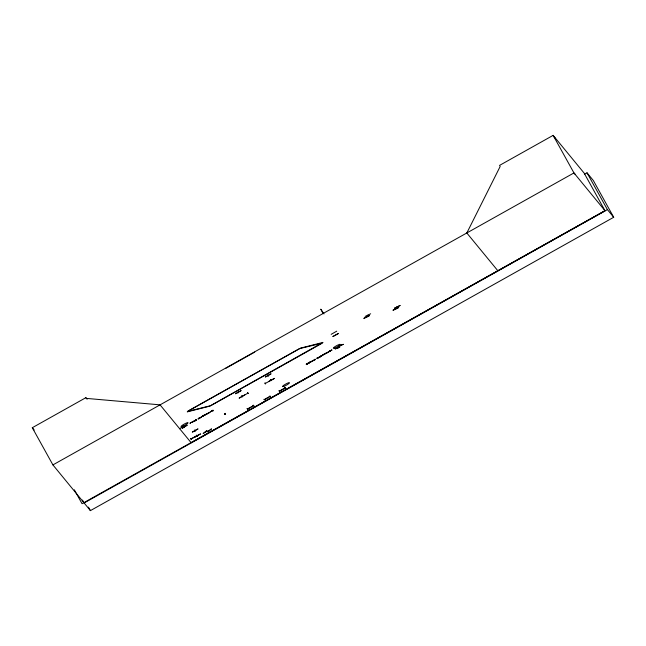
<?xml version="1.0" encoding="UTF-8"?>
<svg xmlns="http://www.w3.org/2000/svg" width="646" height="646" viewBox="0 0 646 646"><rect width="100%" height="100%" fill="white"/><g stroke="black" fill="none" stroke-linecap="round" stroke-linejoin="round"><path stroke-width="0.97" d="M369.334 315.716L363.795 318.43L369.286 315.652M393.18 310.064L398.639 307.431M366.532 317.065L367.986 315.264M395.82 308.828L397.12 307.028M397.395 306.882L396.046 308.731M335.242 348.872L339.707 347.16M339.707 347.217L335.298 348.897M466.832 232.996L500.165 166.466L499.568 165.392L553.129 135.369L584.162 173.136L604.987 210.701L191.143 442.704L160.046 404.848L86.249 398.38L85.861 397.686L32.3 427.717L52.915 464.902L90.408 510.631L613.7 217.274L593.303 180.468L587.004 172.813L584.388 174.283M337.446 348.089L337.963 347.75M341.015 345.287L337.503 348.041M330.631 350.802L329.492 351.545L330.817 350.35L329.137 351.432L330.445 350.56M370.667 313.786L365.2 316.403M393.139 310.193L398.679 307.464L393.22 310.096M247.127 408.627L247.798 409.459M263.786 399.325L264.69 399.939M278.886 390.846L279.871 391.492L279.201 390.685M203.135 433.531L206.881 430.664L203.385 433.45M237.381 392.179L238.245 392.865M241.879 395.958L242.533 396.733M264.965 383.021L265.385 384.023L265.062 383.013M194.745 430.131L195.229 431.027M194.987 431.189L194.842 430.123M190.683 438.577L191.192 439.498L191.006 438.416M238.632 392.211L238.14 392.429M264.424 399.543L270.02 396.442L264.464 399.567M279.524 391.072L285.104 387.947M285.112 387.988L279.565 391.096M184.716 426.764L182.22 427.063M191.248 438.852L196.764 435.792M224.961 413.997L224.396 414.312L225.018 413.973M265.425 383.385L274.574 378.346L268.922 381.35M191.305 438.82L196.804 435.767M343.341 344.278L338.867 345.965M343.171 344.463L338.722 346.062M209.143 430.551L209.207 430.519M207.77 431.746L211.29 428.976M187.122 425.157L182.099 428.346L187.13 425.213M192.637 421.628L191.91 422.274L193.816 421.2M247.878 408.805L253.369 405.777L247.911 408.853M323.186 354.517L322.532 354.92L323.88 354.299M52.915 464.902L573.955 172.934L575.384 174.541M225.785 368.317L254.702 352.11M331.18 334.337L336.736 331.172M332.965 336.509L338.561 333.409L332.948 336.477M268.445 375.948L267.856 375.14M235.612 393.697L241.184 390.547L235.645 393.753M191.701 422.234L189.948 423.138L190.304 423.566L190.384 422.968M193.695 421.16L192.92 421.531M201.019 417.486L201.108 416.888L201.067 417.542L201.487 417.3M247.563 392.833L248.5 393.495L247.588 392.76M239.181 398.025L247.741 393.293M239.254 398.146L244.761 394.908M271.586 380.551L270.642 379.896L271.562 380.526M306.713 364.11L308.457 362.882L306.535 364.586L306.18 364.158L307.867 363.69L306.753 364.158M314.715 359.782L315.434 359.442L314.747 359.822M308.998 363.205L309.426 362.971L308.675 362.761L309.377 362.915M320.174 356.867L319.794 357.157L320.222 356.923L319.843 356.503L319.73 357.036M253.289 405.163L253.999 405.995L253.022 405.357M269.939 395.828L270.343 396.741M284.838 387.479L285.467 388.294M247.135 408.66L248.032 409.241M284.781 387.56L285.734 388.165M605.011 210.733L82.034 503.694L74.322 489.789M84.109 502.976L607.41 209.619L613.7 217.274M196.594 435.315L197.361 436.026M198.685 418.245L200.51 417.534L198.362 419.052L198.007 418.624L200.099 417.76L198.71 418.786L198.443 418.455M317.42 357.86L319.237 357.149L317.089 358.667L316.742 358.239L318.833 357.383L317.444 358.401L317.17 358.07M225.099 413.335L225.567 414.272L224.792 413.521M197.886 428.976L192.322 432.134L197.886 428.984M195.019 437.011L200.599 433.878L194.987 436.946M204.661 414.902L203.765 415.636L205.743 414.756C203.773 414.062 203.417 416.5 205.145 414.684M323.388 354.525L322.491 355.252L324.478 354.371L323.355 354.355M310.468 361.768L309.571 362.495L311.558 361.615C308.828 361.171 309.943 363.109 310.694 361.72M330.582 350.721L329.525 351.174L330.51 350.633M184.506 426.893L181.994 427.216L182.447 427.014M394.553 308.166L400.1 305.493M400.011 305.534L394.641 308.118M205.452 431.972L209.587 430.373M208.787 412.931L210.128 412.132L208.828 412.972M321.684 355.583L320.666 356.495L322.176 355.55L320.311 356.374L321.651 355.542M202.949 415.967L201.964 416.549L203.45 415.935L201.576 416.759L202.917 415.919M207.818 431.77L211.492 428.92M368.058 315.143L366.839 316.806M184.433 425.528L179.58 428.742M270.666 379.816L271.296 380.647M267.856 375.132L268.494 375.972M553.727 136.443L555.156 138.042M604.987 210.701L573.955 172.934L553.129 135.369M466.759 232.907L497.856 270.763M85.861 397.686L87.129 399.228M32.3 427.717L34.198 430.026M587.004 172.813L607.41 209.619M323.977 313.924L320.763 309.159L323.161 313.496M196.86 435.121L197.41 436.05M88.462 507.126L90.408 510.631M82.494 500.061L83.463 501.805M193.493 421.442L192.322 422.096L193.493 421.442M210.798 411.559L212.268 410.953L210.402 411.809L211.743 410.977L210.798 411.559M313.746 360.258L312.438 361.066L313.746 360.258M328.871 351.787L327.554 352.595L328.871 351.787M195.463 420.126L195.722 420.506L196.481 419.553L195.504 420.078M314.198 359.741L314.457 360.129L315.216 359.168L314.239 359.693M206.001 414.272L207.972 413.27L206.001 414.272M324.736 353.887L326.698 352.894L324.736 353.887M207.592 413.561L206.373 414.086L207.592 413.561M326.327 353.184L325.108 353.782L326.327 353.184M241.677 396.079L242.613 396.789L241.669 396.127M188.148 411.268L187.275 411.873L209.708 406.14L323 342.396L300.56 348.137L188.018 411.106L299.558 348.582L322.257 343.163L210.717 405.688L188.148 411.268M195.536 420.586L194.478 420.603L194.083 421.224L195.56 420.578M270.924 373.873L265.353 377.03L270.94 373.897M208.593 412.689L208.48 413.222L208.593 412.689M212.986 410.226L212.978 410.88L212.986 410.226M195.609 420.368L194.704 420.877L195.649 420.417M196.667 419.779L195.98 420.166L196.667 419.779M312.204 360.783L312.196 361.437L312.204 360.783M327.32 352.304L327.215 352.837L327.32 352.304M331.721 349.841L331.713 350.503L331.721 349.841M334.604 348.041A3.981 0.646 -29 0 0 340.232 344.56A3.981 0.646 -29 0 0 335.468 346.329A3.981 0.646 -29 0 0 334.604 348.041M283.82 386.389A3.989 0.646 -29 0 0 289.456 382.9A3.989 0.646 -29 0 0 284.684 384.669A3.989 0.646 -29 0 0 283.82 386.389M182.366 426.392A3.997 0.646 -29 0 0 188.01 422.896A3.997 0.646 -29 0 0 183.23 424.664A3.997 0.646 -29 0 0 182.366 426.392"/></g></svg>
